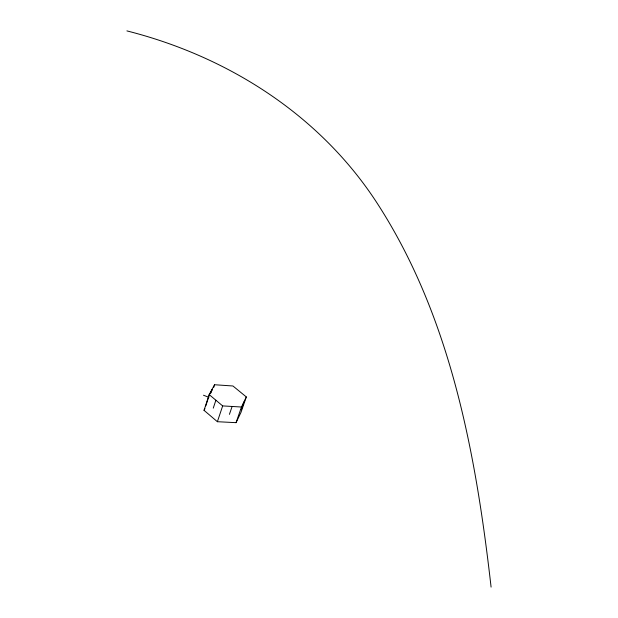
<?xml version="1.0" encoding="UTF-8"?>
<svg xmlns="http://www.w3.org/2000/svg" width="618" height="618" viewBox="0 0 618 618"><rect width="100%" height="100%" fill="white"/><g stroke="black" fill="none" stroke-linecap="round" stroke-linejoin="round"><path stroke-width="0.93" d="M204.033 410.337L209.162 394.585L214.577 384.744L232.947 385.987L246.327 396.941L240.958 412.415L236.053 422.666L217.374 421.708L204.033 410.337L204.944 408.668M205.786 405.902L209.208 395.396M210.753 393.118L211.889 389.626M213.681 387.486L214.577 384.744M213.264 408.143L215.883 400.225M217.374 421.708L222.665 405.91L209.162 394.585M229.417 414.361L232.113 406.466M236.053 422.666L241.476 407.015L246.327 396.941M241.213 409.749L243.925 401.932M210.081 393.805L212.26 389.834M222.665 405.91L241.476 407.015M126.914 30.9C227.972 56.47 320.139 115.102 377.312 203.43C451.047 317.413 475.968 454.408 491.086 587.1M203.469 395.234L208.876 397.312"/></g></svg>
